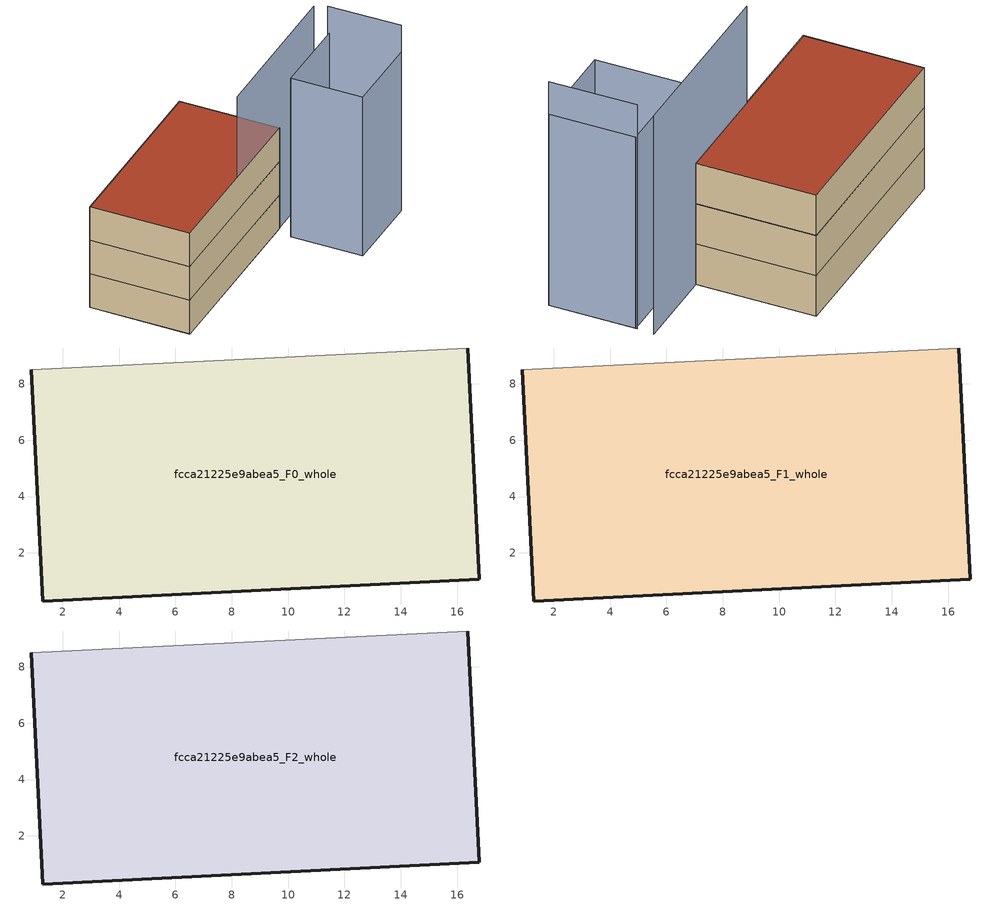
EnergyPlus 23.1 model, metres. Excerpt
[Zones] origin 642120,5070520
fcca21225e9abea5_F0_whole
 floor ground (EU_floor_Construction): 16.8,1.07 16.39,9.28 0.88,8.5 1.29,0.29 z0
 wall outside (EU_wall_Construction): 16.39,9.28 16.8,1.07 1.29,0.29 0.88,8.5 z0:3
 wall adiabatic (EU_wall_Construction): 0.88,8.5 16.39,9.28 z0:3
fcca21225e9abea5_F1_whole
 floor to fcca21225e9abea5_F0_whole (EU_floor_Construction): 16.79,1.07 16.38,9.28 0.88,8.5 1.28,0.29 z3
 wall outside (EU_wall_Construction): 16.39,9.28 16.8,1.07 1.29,0.29 0.88,8.5 z3:6
 wall adiabatic (EU_wall_Construction): 0.88,8.5 16.39,9.28 z3:6
fcca21225e9abea5_F2_whole
 floor to fcca21225e9abea5_F1_whole (EU_floor_Construction): 16.79,1.07 16.38,9.28 0.88,8.5 1.28,0.29 z6
 wall outside (EU_wall_Construction): 16.39,9.28 16.8,1.07 1.29,0.29 0.88,8.5 z6:9
 wall adiabatic (EU_wall_Construction): 0.88,8.5 16.39,9.28 z6:9
 roof outside (EU_roof_Construction): 16.39,9.28 16.8,1.07 1.29,0.29 0.88,8.5 z9
shading: 9.49,0.72 22.8,1.4 z0:16.2; 23.1,-5.79 22.78,0.21 z0:16.6; 22.8,0.11 23.1,-5.79 / 23.1,-5.79 16.47,-6.13 / 16.47,-6.13 16.17,-0.22 / 16.17,-0.22 22.8,0.11 z0:14.2
[Building]
EU S2 Campaign: North Axis=0; Terrain=City; Solar Distribution=FullExterior
[Site:Location]
Lyon-Bron: Latitude=45.75; Longitude=5; Time Zone=1; Elevation=198
[SizingPeriod:WeatherFileDays]
AnnualSizingPeriod: Begin Month=1; Begin Day of Month=1; End Month=12; End Day of Month=31; Day of Week for Start Day=Monday; Use Weather File Daylight Saving Period=No; Use Weather File Rain and Snow Indicators=No
[MATERIAL]
EU_InternalMass_Material: Roughness=MediumRough; Thickness=0.1; Conductivity=1; Density=1800; Specific Heat=900; Thermal Absorptance=0.9; Solar Absorptance=0.7; Visible Absorptance=0.7
[MATERIAL:NOMASS] Roughness=MediumRough; Thermal Absorptance=0.9; Solar Absorptance=0.7; Visible Absorptance=0.7
Name | Thermal Resistance
EU_wall_NoMass | 0.87146
EU_roof_NoMass | 0.842276
EU_floor_NoMass | 0.496999
[CONSTRUCTION]
EU_wall_Construction: EU_wall_NoMass
EU_roof_Construction: EU_roof_NoMass
EU_floor_Construction: EU_floor_NoMass
EU_InternalMass_Construction: EU_InternalMass_Material
[ZONE] Type=1; Multiplier=1; Ceiling Height=autocalculate; Floor Area=autocalculate; Part of Total Floor Area=Yes
Name | Volume
fcca21225e9abea5_F0_whole | 383.079
fcca21225e9abea5_F1_whole; fcca21225e9abea5_F2_whole | 383.078
[INTERNALMASS] Construction=EU_InternalMass_Construction; Surface Area=127.693
Name | Zone or ZoneList
fcca21225e9abea5_F0_whole_EU_InternalMass | fcca21225e9abea5_F0_whole
fcca21225e9abea5_F1_whole_EU_InternalMass | fcca21225e9abea5_F1_whole
fcca21225e9abea5_F2_whole_EU_InternalMass | fcca21225e9abea5_F2_whole
[OTHEREQUIPMENT] Fuel Type=Electricity; Design Level Calculation Method=Watts/Area; Power per Zone Floor Area=1; Fraction Latent=0; Fraction Radiant=0; Fraction Lost=0; Carbon Dioxide Generation Rate=0; EndUse Subcategory=EU_Step8_InternalGains
Name | Zone or ZoneList or Space or SpaceList | Schedule
EU_Step8_InternalGain_fcca21225e9abea5_F0_whole_f000 | fcca21225e9abea5_F0_whole | EU_Step8_GainSchedule_fcca21225e9abea5_F0_whole_f000
EU_Step8_InternalGain_fcca21225e9abea5_F1_whole_f000 | fcca21225e9abea5_F1_whole | EU_Step8_GainSchedule_fcca21225e9abea5_F1_whole_f000
EU_Step8_InternalGain_fcca21225e9abea5_F2_whole_f000 | fcca21225e9abea5_F2_whole | EU_Step8_GainSchedule_fcca21225e9abea5_F2_whole_f000
[ZONEVENTILATION:DESIGNFLOWRATE] Schedule=EU_AlwaysOn; Design Flow Rate Calculation Method=AirChanges/Hour; Air Changes per Hour=0.425; Ventilation Type=Natural; Fan Pressure Rise=0; Fan Total Efficiency=1; Constant Term Coefficient=1; Temperature Term Coefficient=0; Velocity Term Coefficient=0; Velocity Squared Term Coefficient=0; Minimum Indoor Temperature=-100; Maximum Indoor Temperature=100; Delta Temperature=-100; Minimum Outdoor Temperature=-100; Maximum Outdoor Temperature=100; Maximum Wind Speed=40
Name | Zone or ZoneList or Space or SpaceList
EU_ConstantAir_fcca21225e9abea5_F0_whole | fcca21225e9abea5_F0_whole
EU_ConstantAir_fcca21225e9abea5_F1_whole | fcca21225e9abea5_F1_whole
EU_ConstantAir_fcca21225e9abea5_F2_whole | fcca21225e9abea5_F2_whole
[HVACTEMPLATE:THERMOSTAT] Constant Heating Setpoint=20; Constant Cooling Setpoint=50
EU_HeatOnly_fcca21225e9abea5_F0_whole; EU_HeatOnly_fcca21225e9abea5_F1_whole; EU_HeatOnly_fcca21225e9abea5_F2_whole
[HVACTEMPLATE:ZONE:IDEALLOADSAIRSYSTEM] System Availability Schedule=EU_AlwaysOn; Maximum Heating Supply Air Temperature=50; Minimum Cooling Supply Air Temperature=13; Maximum Heating Supply Air Humidity Ratio=0.0156; Minimum Cooling Supply Air Humidity Ratio=0.0077; Heating Limit=NoLimit; Cooling Limit=NoLimit; Heating Availability Schedule=EU_AlwaysOn; Cooling Availability Schedule=EU_CoolingOff; Dehumidification Control Type=ConstantSensibleHeatRatio; Cooling Sensible Heat Ratio=0.7; Dehumidification Setpoint=60; Humidification Control Type=None; Humidification Setpoint=30; Outdoor Air Method=None; Outdoor Air Flow Rate per Person=0.00944; Outdoor Air Flow Rate per Zone Floor Area=0; Outdoor Air Flow Rate per Zone=0; Demand Controlled Ventilation Type=None; Outdoor Air Economizer Type=NoEconomizer; Heat Recovery Type=None; Sensible Heat Recovery Effectiveness=0.7; Latent Heat Recovery Effectiveness=0.65
Name | Template Thermostat
fcca21225e9abea5_F0_whole | EU_HeatOnly_fcca21225e9abea5_F0_whole
fcca21225e9abea5_F1_whole | EU_HeatOnly_fcca21225e9abea5_F1_whole
fcca21225e9abea5_F2_whole | EU_HeatOnly_fcca21225e9abea5_F2_whole
[SIZING:ZONE] Zone Cooling Design Supply Air Temperature Input Method=SupplyAirTemperature; Zone Cooling Design Supply Air Temperature=13; Zone Heating Design Supply Air Temperature Input Method=SupplyAirTemperature; Zone Heating Design Supply Air Temperature=50; Zone Cooling Design Supply Air Humidity Ratio=0.008; Zone Heating Design Supply Air Humidity Ratio=0.008; Cooling Design Air Flow Method=DesignDay; Cooling Design Air Flow Rate=0; Cooling Minimum Air Flow per Zone Floor Area=0.000762; Cooling Minimum Air Flow=0; Cooling Minimum Air Flow Fraction=0.2; Heating Design Air Flow Method=DesignDay; Heating Design Air Flow Rate=0; Heating Maximum Air Flow per Zone Floor Area=0.002032; Heating Maximum Air Flow=0.141576; Heating Maximum Air Flow Fraction=0.3; Account for Dedicated Outdoor Air System=No; Dedicated Outdoor Air System Control Strategy=NeutralSupplyAir; Dedicated Outdoor Air Low Setpoint Temperature for Design=autosize; Dedicated Outdoor Air High Setpoint Temperature for Design=autosize; Zone Load Sizing Method=Sensible Load Only No Latent Load; Zone Latent Cooling Design Supply Air Humidity Ratio Input Method=HumidityRatioDifference; Zone Cooling Design Supply Air Humidity Ratio Difference=0.005; Zone Latent Heating Design Supply Air Humidity Ratio Input Method=HumidityRatioDifference; Zone Humidification Design Supply Air Humidity Ratio Difference=0.005
fcca21225e9abea5_F0_whole; fcca21225e9abea5_F1_whole; fcca21225e9abea5_F2_whole
[SCHEDULE:CONSTANT]
Name | Hourly Value
EU_AlwaysOn | 1
EU_CoolingOff | 0
[SCHEDULE:FILE] Column Number=1; Rows to Skip at Top=0; Number of Hours of Data=8760; Column Separator=Comma; Interpolate to Timestep=No; Minutes per Item=60; Adjust Schedule for Daylight Savings=Yes
Name | File
EU_Step8_GainSchedule_fcca21225e9abea5_F0_whole_f000 | ../../schedules/fcca21225e9abea5/fcca21225e9abea5_F0_whole_f000_gain.csv
EU_Step8_GainSchedule_fcca21225e9abea5_F1_whole_f000 | ../../schedules/fcca21225e9abea5/fcca21225e9abea5_F1_whole_f000_gain.csv
EU_Step8_GainSchedule_fcca21225e9abea5_F2_whole_f000 | ../../schedules/fcca21225e9abea5/fcca21225e9abea5_F2_whole_f000_gain.csv
